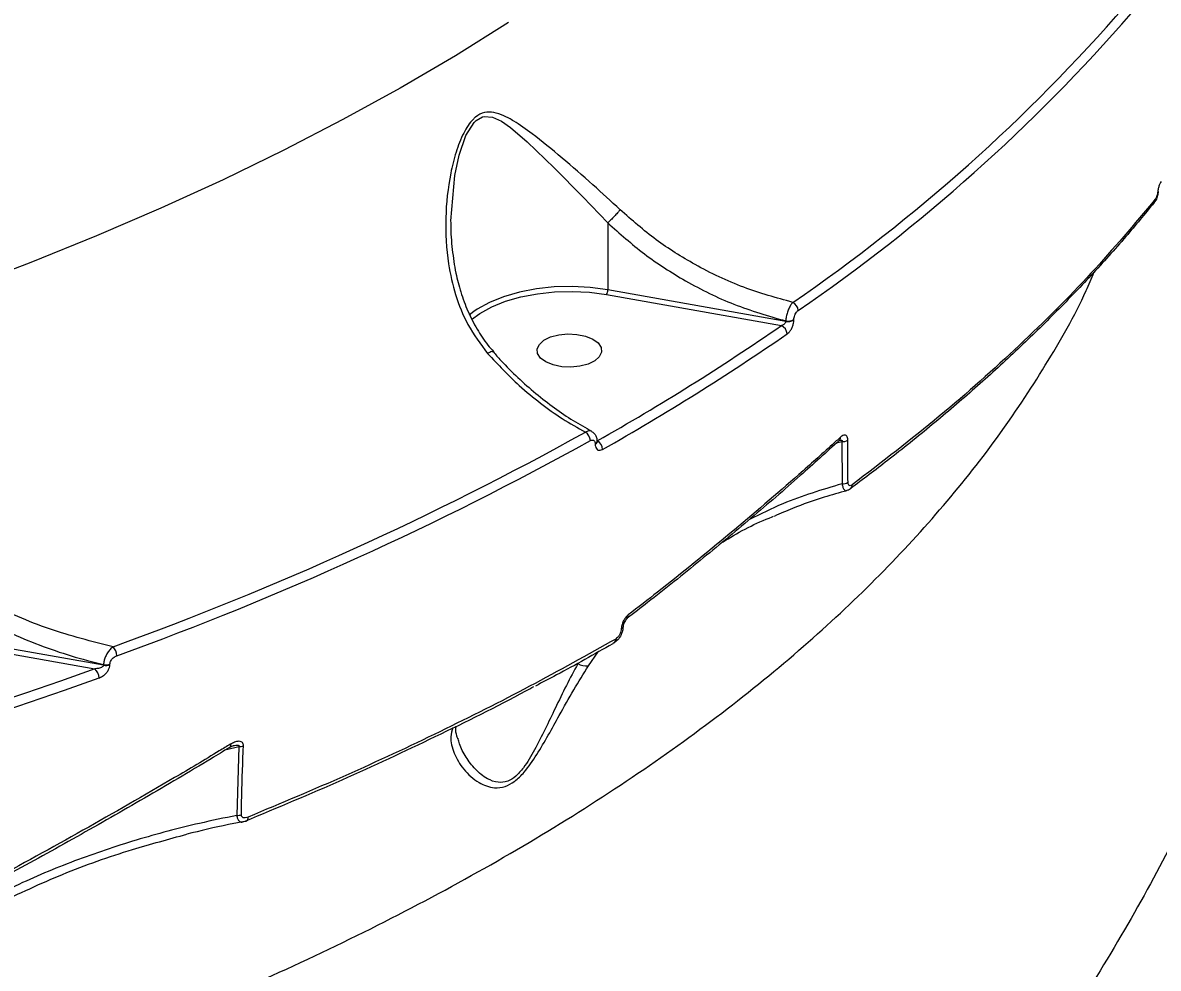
# Model space of a CAD drawing. Header units: millimetres. Extents: x -6901 to 7060, y -7557 to 6158.
# Drawn here: x 2186.4 to 2344.7, y -2588.6 to -2456.8 of the extents above; entities that cross this region are included whole.
import ezdxf

# ---------------------------------------------------------------- set-up
doc = ezdxf.new("R2010")
doc.units = ezdxf.units.MM
for name, color, linetype in [('DIKOM_ОБЪЕКТ', 7, 'Continuous'), ('DIKOM_РАЗМЕР_ЗОНА', 7, 'Continuous'), ('DIKOM_РАЗМЕР_ОБЪЕКТА', 7, 'Continuous')]:
    doc.layers.add(name, color=color, linetype=linetype)
doc.styles.add('style1', font='arial.ttf', dxfattribs={"width": 0.8})
doc.dimstyles.new('1-50', dxfattribs={"dimtxt": 300, "dimasz": 200, "dimexe": 100, "dimexo": 0, "dimgap": 100, "dimtad": 1, "dimtxsty": 'style1', "dimcen": 200, "dimclrd": 7, "dimclre": 7, "dimclrt": 7, "dimadec": 1, "dimazin": 2, "dimtfac": 1, "dimtmove": 0, "dimatfit": 2, "dimfxl": 0, "dimlwd": 25, "dimlwe": 18, "dimarcsym": 0})

# ---------------------------------------------------------------- blocks, each defined once
blk = doc.blocks.new('*D1')
at = {"layer": 'Defpoints', "color": 0, "transparency": 16777216}
for p in [(-4076.66, -462.32), (4983.51, -3127.59), (4983.51, -6854.07)]:
    blk.add_point(p, dxfattribs=at)
at = {"layer": 'DIKOM_РАЗМЕР_ОБЪЕКТА', "color": 7, "lineweight": 18, "transparency": 16777216}
for p, q in [((-4076.66, -462.32), (-4076.66, -6954.07)), ((4983.51, -3127.59), (4983.51, -6954.07))]:
    blk.add_line(p, q, dxfattribs=at)
at = {"layer": 'DIKOM_РАЗМЕР_ОБЪЕКТА', "color": 7, "lineweight": 25, "transparency": 16777216}
blk.add_line((-3876.66, -6854.07), (4783.51, -6854.07), dxfattribs=at)
at = {"layer": 'DIKOM_РАЗМЕР_ОБЪЕКТА', "color": 7, "transparency": 16777216}
for points in [[(-3876.66, -6820.74), (-3876.66, -6887.4), (-4076.66, -6854.07)], [(4783.51, -6820.74), (4783.51, -6887.4), (4983.51, -6854.07)]]:
    blk.add_solid(points, dxfattribs=at)
at = {"layer": 'DIKOM_РАЗМЕР_ОБЪЕКТА', "color": 7, "transparency": 16777216, "insert": (453.43, -6600.9), "char_height": 300, "attachment_point": 5, "style": 'style1'}
blk.add_mtext('9050', dxfattribs=at)
blk = doc.blocks.new('*D2')
at = {"layer": 'Defpoints', "color": 0, "transparency": 16777216}
for p in [(-1102.73, 4151.17), (-5819.23, -4492.42), (4721.24, -4492.42)]:
    blk.add_point(p, dxfattribs=at)
at = {"layer": 'DIKOM_РАЗМЕР_ОБЪЕКТА', "color": 7, "lineweight": 18, "transparency": 16777216}
for p, q in [((-1102.73, 4151.17), (-5919.23, 4151.17)), ((4721.24, -4492.42), (-5919.23, -4492.42))]:
    blk.add_line(p, q, dxfattribs=at)
at = {"layer": 'DIKOM_РАЗМЕР_ОБЪЕКТА', "color": 7, "lineweight": 25, "transparency": 16777216}
blk.add_line((-5819.23, 3951.17), (-5819.23, -4292.42), dxfattribs=at)
at = {"layer": 'DIKOM_РАЗМЕР_ОБЪЕКТА', "color": 7, "transparency": 16777216}
for points in [[(-5852.56, 3951.17), (-5785.89, 3951.17), (-5819.23, 4151.17)], [(-5852.56, -4292.42), (-5785.89, -4292.42), (-5819.23, -4492.42)]]:
    blk.add_solid(points, dxfattribs=at)
at = {"layer": 'DIKOM_РАЗМЕР_ОБЪЕКТА', "color": 7, "transparency": 16777216, "insert": (-6072.4, -170.63), "char_height": 300, "attachment_point": 5, "rotation": 90, "style": 'style1'}
blk.add_mtext('8650', dxfattribs=at)
blk = doc.blocks.new('*D3')
at = {"layer": 'Defpoints', "color": 0, "transparency": 16777216}
for p in [(-1553.27, 6158.28), (-6450.85, -6312.94), (5659.92, -6312.94)]:
    blk.add_point(p, dxfattribs=at)
at = {"layer": 'DIKOM_РАЗМЕР_ЗОНА', "color": 7, "lineweight": 18, "transparency": 16777216}
for p, q in [((-1553.27, 6158.28), (-6550.85, 6158.28)), ((5659.92, -6312.94), (-6550.85, -6312.94))]:
    blk.add_line(p, q, dxfattribs=at)
at = {"layer": 'DIKOM_РАЗМЕР_ЗОНА', "color": 7, "lineweight": 25, "transparency": 16777216}
blk.add_line((-6450.85, 5958.28), (-6450.85, -6112.94), dxfattribs=at)
at = {"layer": 'DIKOM_РАЗМЕР_ЗОНА', "color": 7, "transparency": 16777216}
for points in [[(-6484.18, 5958.28), (-6417.52, 5958.28), (-6450.85, 6158.28)], [(-6484.18, -6112.94), (-6417.52, -6112.94), (-6450.85, -6312.94)]]:
    blk.add_solid(points, dxfattribs=at)
at = {"layer": 'DIKOM_РАЗМЕР_ЗОНА', "color": 7, "transparency": 16777216, "insert": (-6704.02, -77.33), "char_height": 300, "attachment_point": 5, "rotation": 90, "style": 'style1'}
blk.add_mtext('12500', dxfattribs=at)
blk = doc.blocks.new('*D4')
at = {"layer": 'Defpoints', "color": 0, "transparency": 16777216}
for p in [(-5588.2, -1083.32), (7059.54, -2218.88), (7059.54, -7457.08)]:
    blk.add_point(p, dxfattribs=at)
at = {"layer": 'DIKOM_РАЗМЕР_ЗОНА', "color": 7, "lineweight": 18, "transparency": 16777216}
for p, q in [((-5588.2, -1083.32), (-5588.2, -7557.08)), ((7059.54, -2218.88), (7059.54, -7557.08))]:
    blk.add_line(p, q, dxfattribs=at)
at = {"layer": 'DIKOM_РАЗМЕР_ЗОНА', "color": 7, "lineweight": 25, "transparency": 16777216}
blk.add_line((-5388.2, -7457.08), (6859.54, -7457.08), dxfattribs=at)
at = {"layer": 'DIKOM_РАЗМЕР_ЗОНА', "color": 7, "transparency": 16777216}
for points in [[(-5388.2, -7423.74), (-5388.2, -7490.41), (-5588.2, -7457.08)], [(6859.54, -7423.74), (6859.54, -7490.41), (7059.54, -7457.08)]]:
    blk.add_solid(points, dxfattribs=at)
at = {"layer": 'DIKOM_РАЗМЕР_ЗОНА', "color": 7, "transparency": 16777216, "insert": (735.67, -7203.9), "char_height": 300, "attachment_point": 5, "style": 'style1'}
blk.add_mtext('12650', dxfattribs=at)

msp = doc.modelspace()

# ---------------------------------------------------------------- linework, layer by layer
at = {"layer": 'DIKOM_ОБЪЕКТ', "color": 7, "linetype": 'Continuous', "lineweight": 15}
for p, q in [((2344.666, -2480.351), (2344.667, -2480.346)), ((2267.952, -2484.711), (2267.952, -2494.044)), ((2267.789, -2494.716), (2292.142, -2499.044)), ((2292.753, -2498.452), (2267.952, -2494.044)), ((2249.294, -2497.057), (2248.627, -2497.562)), ((2292.753, -2498.383), (2292.753, -2498.452)), ((2293.884, -2498.271), (2293.884, -2498.203)), ((2266.211, -2515.543), (2266.211, -2515.59)), ((2266.472, -2515.195), (2266.472, -2515.243)), ((2299.846, -2515.381), (2300.565, -2515.214)), ((2300.565, -2515.214), (2300.598, -2521.094)), ((2301.798, -2521.773), (2301.786, -2521.781)), ((2161.373, -2540.707), (2196.494, -2546.867)), ((2197.689, -2546.376), (2161.534, -2540.034)), ((2265.259, -2546.44), (2266.606, -2544.503)), ((2197.689, -2546.287), (2197.689, -2546.376)), ((2198.588, -2546.309), (2198.588, -2546.22)), ((2247.124, -2556.624), (2247.104, -2556.542)), ((2214.813, -2558.103), (2216.555, -2557.699)), ((2216.555, -2557.699), (2216.26, -2567.304))]:
    msp.add_line(p, q, dxfattribs=at)
at = {"layer": 'DIKOM_ОБЪЕКТ', "color": 7, "linetype": 'Continuous', "lineweight": 15, "flags": 128}
for points in [[(2254.146, -2456.816), (2246.717, -2461.439), (2239.018, -2465.943), (2231.056, -2470.325), (2222.838, -2474.579), (2214.372, -2478.702), (2205.665, -2482.69), (2196.727, -2486.539), (2187.565, -2490.246), (2178.187, -2493.808)], [(2246.114, -2484.723), (2246.092, -2484.429), (2246.63, -2478.125), (2247.235, -2475.266), (2248.179, -2472.566), (2249.324, -2470.73), (2249.628, -2470.438), (2250.485, -2469.96), (2250.749, -2469.9), (2251.882, -2469.991), (2253.161, -2470.569), (2254.391, -2471.423), (2256.711, -2473.408), (2260.484, -2477.047), (2264.47, -2481.096), (2267.952, -2484.709), (2267.953, -2484.709), (2267.953, -2484.709)], [(2344.596, -2480.4), (2344.649, -2480.375), (2344.666, -2480.351)], [(2267.952, -2494.044), (2265.51, -2493.718), (2263, -2493.587), (2260.48, -2493.655), (2258.01, -2493.92), (2255.647, -2494.376), (2253.447, -2495.012), (2251.461, -2495.813), (2249.735, -2496.761), (2249.294, -2497.057)], [(2248.97, -2498.195), (2250.125, -2497.351), (2251.798, -2496.432), (2253.724, -2495.655), (2255.858, -2495.038), (2258.149, -2494.596), (2260.544, -2494.339), (2262.987, -2494.273), (2265.421, -2494.4), (2267.789, -2494.716)], [(2264.85, -2500.504), (2265.856, -2500.912), (2266.599, -2501.449), (2267.018, -2502.072), (2267.079, -2502.731), (2266.777, -2503.372), (2266.137, -2503.944), (2265.21, -2504.399), (2264.071, -2504.701), (2262.814, -2504.826), (2261.539, -2504.763), (2260.35, -2504.518), (2259.343, -2504.11), (2258.6, -2503.573), (2258.181, -2502.95), (2258.12, -2502.291), (2258.422, -2501.65), (2259.062, -2501.078), (2259.989, -2500.623), (2261.128, -2500.321), (2262.385, -2500.196), (2263.661, -2500.259), (2264.85, -2500.504)], [(2196.494, -2546.867), (2191.677, -2548.578), (2186.814, -2550.255), (2181.906, -2551.896), (2176.954, -2553.502), (2171.959, -2555.072), (2166.922, -2556.606), (2161.843, -2558.104), (2156.725, -2559.565)], [(2157.204, -2560.874), (2162.334, -2559.41), (2167.425, -2557.908), (2172.474, -2556.371), (2177.481, -2554.797), (2182.444, -2553.187), (2187.364, -2551.542), (2192.239, -2549.861), (2197.067, -2548.146)], [(2215.369, -2557.387), (2215.385, -2557.516), (2215.382, -2557.63), (2215.361, -2557.724), (2215.322, -2557.797), (2215.266, -2557.845), (2215.259, -2557.849)]]:
    msp.add_lwpolyline(points, dxfattribs=at)
at = {"layer": 'DIKOM_ОБЪЕКТ', "color": 7, "linetype": 'Continuous', "lineweight": 15}
for centre, radius, start, end in [((2155.286, -2293.999), 244.734, 304.45516, 319.01537), ((2155.725, -2294.689), 245.277, 304.45518, 319.01534), ((2343.579, -2481.483), 0.678, 320.75864, 4.07888), ((2266.55, -2494.059), 1.403, 332.08879, 0.63395), ((2293.165, -2496.995), 1.33, 2.50288, 64.0406), ((2293.081, -2496.804), 1.613, 258.29077, 299.86574), ((2293.081, -2496.873), 1.612, 258.28299, 299.87352), ((2097.745, -2216.901), 342.63, 299.5036, 304.5668), ((2291.619, -2500.263), 1.326, 2.31445, 66.76627), ((2098.074, -2217.379), 343.463, 299.50381, 304.56679), ((2044.822, -2117.135), 453.677, 289.86945, 299.01147), ((2264.095, -2515.109), 1.437, 1.82071, 58.3729), ((2045.015, -2117.427), 454.689, 289.86954, 299.01137), ((2266.046, -2515.146), 0.43, 292.51041, 352.53681), ((2266.049, -2515.197), 0.425, 292.30174, 354.36977), ((2265.811, -2516.343), 1.413, 1.62019, 61.60146), ((2299.866, -2514.69), 0.515, 313.24321, 10.25791), ((2300.641, -2513.693), 1.523, 267.13415, 299.98253), ((2300.649, -2519.555), 1.54, 268.0936, 300.66468), ((2301.41, -2521.292), 0.618, 308.81366, 5.83797), ((2270.354, -2539.485), 0.478, 312.41123, 15.03644), ((2269.729, -2540.948), 0.37, 287.2845, 349.94577), ((2268.478, -2542.791), 0.585, 304.73935, 7.12389), ((2197.802, -2545.067), 1.752, 0.60696, 46.09702), ((2195.341, -2548.152), 1.726, 0.18976, 48.11643), ((2198.009, -2544.505), 1.811, 259.82774, 288.67596), ((2198.009, -2544.594), 1.811, 259.82774, 288.67596), ((2264.909, -2544.258), 2.21, 239.12523, 279.08621), ((2216.654, -2555.932), 1.77, 266.77301, 287.68275), ((2216.317, -2565.513), 1.792, 268.17216, 288.83052), ((2217.499, -2567.795), 0.306, 275.34947, 292.26245), ((2217.316, -2567.62), 0.546, 303.12518, 9.19844)]:
    msp.add_arc(centre, radius, start, end, dxfattribs=at)
for points, knots in [([(2269.671, -2482.89), (2268.406, -2481.722), (2265.651, -2479.176), (2261.518, -2475.591), (2257.893, -2472.608), (2255.249, -2470.726), (2253.48, -2469.758), (2252.134, -2469.285), (2250.784, -2469.248), (2249.798, -2469.729), (2248.78, -2470.66), (2247.747, -2472.266), (2246.759, -2474.886), (2245.778, -2478.841), (2245.213, -2484.086), (2245.525, -2489.806), (2246.662, -2494.788), (2248.337, -2499.102), (2250.232, -2501.617), (2251.218, -2502.925)], [0, 0, 0, 0, 0.0790192, 0.1721788, 0.2680586, 0.3287287, 0.3610574, 0.3938992, 0.422331, 0.4513182, 0.4599433, 0.4989926, 0.5446044, 0.5914339, 0.6876187, 0.7865801, 0.8546769, 0.9244452, 1, 1, 1, 1]), ([(2345.062, -2478.944), (2344.999, -2479.047), (2344.875, -2479.251), (2344.721, -2479.702), (2344.633, -2480.1), (2344.604, -2480.334), (2344.596, -2480.4)], [0, 0, 0, 0, 0.292801, 0.5849665, 0.8819885, 1, 1, 1, 1]), ([(2344.659, -2480.35), (2344.633, -2480.535), (2344.572, -2480.964), (2344.401, -2481.513), (2344.169, -2481.783), (2344.081, -2481.885)], [0, 0, 0, 0, 0.3195519, 0.7422273, 1, 1, 1, 1]), ([(2344.596, -2480.4), (2344.586, -2480.475), (2344.561, -2480.663), (2344.489, -2480.956), (2344.382, -2481.247), (2344.297, -2481.372), (2344.255, -2481.435)], [0, 0, 0, 0, 0.183637, 0.4626528, 0.7309719, 1, 1, 1, 1]), ([(2344.089, -2481.9), (2342.795, -2483.476), (2340, -2486.884), (2335.353, -2492.04), (2330.231, -2497.374), (2324.83, -2502.619), (2319.162, -2507.779), (2313.208, -2512.858), (2307.429, -2517.528), (2303.512, -2520.462), (2301.776, -2521.762)], [0, 0, 0, 0, 0.1126997, 0.2436118, 0.3743815, 0.5047671, 0.6348294, 0.7651562, 0.8959108, 1, 1, 1, 1]), ([(2344.255, -2481.435), (2341.34, -2484.889), (2335.51, -2491.796), (2325.396, -2501.872), (2314.367, -2511.738), (2306.139, -2518.065), (2302.025, -2521.229)], [0, 0, 0, 0, 0.2486166, 0.497233, 0.7486169, 1, 1, 1, 1]), ([(2361.088, -2483.076), (2361.593, -2484.157), (2363.143, -2487.476), (2364.666, -2493.721), (2365.754, -2501.72), (2365.819, -2510.407), (2364.89, -2519.741), (2362.923, -2529.717), (2359.903, -2540.342), (2355.787, -2551.606), (2350.53, -2563.543), (2344.174, -2575.988), (2336.884, -2588.638), (2328.78, -2601.363), (2319.967, -2614.092), (2310.209, -2627.177), (2299.501, -2640.582), (2287.86, -2654.264), (2275.614, -2667.838), (2262.84, -2681.254), (2249.618, -2694.467), (2235.662, -2707.77), (2220.978, -2721.118), (2205.639, -2734.483), (2194.986, -2743.255), (2189.661, -2747.64)], [0, 0, 0, 0, 0.0209176, 0.0641762, 0.1074675, 0.1507257, 0.1952322, 0.2397749, 0.2842812, 0.3303974, 0.3765138, 0.4232924, 0.4700712, 0.5140067, 0.5579766, 0.6019127, 0.6471286, 0.6923815, 0.7375984, 0.7807392, 0.8239114, 0.8670525, 0.9113572, 0.9556953, 1, 1, 1, 1]), ([(2269.671, -2482.89), (2269.634, -2482.938), (2269.527, -2483.076), (2269.27, -2483.384), (2268.874, -2483.822), (2268.391, -2484.313), (2268.099, -2484.577), (2267.953, -2484.709)], [0, 0, 0, 0, 0.0873192, 0.2536029, 0.5024293, 0.7512164, 1, 1, 1, 1]), ([(2293.747, -2495.799), (2291.446, -2495.165), (2286.778, -2493.879), (2280.379, -2490.811), (2274.56, -2487.169), (2271.313, -2484.327), (2269.671, -2482.89)], [0, 0, 0, 0, 0.2625651, 0.5326654, 0.7636469, 1, 1, 1, 1]), ([(2246.109, -2484.725), (2246.105, -2484.81), (2246.058, -2486.055), (2246.249, -2488.406), (2246.705, -2491.544), (2247.441, -2494.423), (2248.416, -2497.044), (2249.696, -2499.514), (2250.897, -2501.385), (2251.765, -2502.341), (2252.026, -2502.628)], [0, 0, 0, 0, 0.0132552, 0.1921346, 0.3634956, 0.5046409, 0.6540413, 0.7998357, 0.9397673, 1, 1, 1, 1]), ([(2267.953, -2484.709), (2267.953, -2484.71), (2267.952, -2484.71), (2267.952, -2484.711), (2267.952, -2484.711), (2267.952, -2484.711)], [0, 0, 0, 0, 0.388259, 0.900446, 1, 1, 1, 1]), ([(2267.952, -2484.711), (2269.617, -2486.198), (2272.985, -2489.207), (2278.934, -2493.022), (2285.552, -2496.296), (2290.331, -2497.681), (2292.753, -2498.383)], [0, 0, 0, 0, 0.2328913, 0.4712978, 0.7319727, 1, 1, 1, 1]), ([(2148.665, -2615.247), (2154.242, -2613.679), (2165.404, -2610.54), (2181.516, -2605.3), (2197.116, -2599.689), (2212.742, -2593.43), (2228.275, -2586.474), (2243.578, -2578.773), (2258.013, -2570.621), (2271.507, -2562.053), (2283.994, -2553.105), (2295.299, -2543.894), (2305.418, -2534.439), (2314.383, -2524.768), (2322.314, -2514.813), (2329.053, -2504.601), (2333.517, -2496.844), (2335.349, -2492.447), (2335.708, -2491.585)], [0, 0, 0, 0, 0.0605928, 0.1212603, 0.1819278, 0.24252, 0.3107042, 0.3791082, 0.4476212, 0.5161312, 0.5845273, 0.6527065, 0.7187281, 0.7849574, 0.8512909, 0.9176218, 0.9838461, 1, 1, 1, 1]), ([(2293.747, -2495.799), (2293.665, -2495.892), (2293.48, -2496.101), (2293.21, -2496.584), (2292.974, -2497.177), (2292.805, -2497.809), (2292.77, -2498.192), (2292.753, -2498.383)], [0, 0, 0, 0, 0.1700456, 0.3808026, 0.586707, 0.7931223, 1, 1, 1, 1]), ([(2293.884, -2498.203), (2293.89, -2498.106), (2293.902, -2497.914), (2294.001, -2497.599), (2294.147, -2497.309), (2294.319, -2497.077), (2294.439, -2496.98), (2294.493, -2496.937)], [0, 0, 0, 0, 0.2039661, 0.4080383, 0.6135348, 0.8265659, 1, 1, 1, 1]), ([(2292.753, -2498.452), (2292.749, -2498.492), (2292.744, -2498.54), (2292.705, -2498.641), (2292.632, -2498.754), (2292.485, -2498.888), (2292.315, -2498.989), (2292.196, -2499.027), (2292.142, -2499.044)], [0, 0, 0, 0, 0.1445916, 0.1755872, 0.3625843, 0.5710496, 0.8047149, 1, 1, 1, 1]), ([(2292.944, -2500.209), (2293.027, -2500.142), (2293.214, -2499.993), (2293.481, -2499.635), (2293.704, -2499.189), (2293.854, -2498.71), (2293.874, -2498.418), (2293.884, -2498.271)], [0, 0, 0, 0, 0.1741749, 0.3895976, 0.5958044, 0.797847, 1, 1, 1, 1]), ([(2251.937, -2502.711), (2251.904, -2502.689), (2251.83, -2502.639), (2251.573, -2502.731), (2251.347, -2502.849), (2251.244, -2502.91), (2251.218, -2502.925)], [0, 0, 0, 0, 0.3250382, 0.7217101, 0.9289541, 1, 1, 1, 1]), ([(2251.218, -2502.925), (2252.665, -2504.463), (2255.021, -2506.967), (2258.563, -2509.884), (2261.646, -2512.095), (2263.768, -2513.282), (2264.849, -2513.885)], [0, 0, 0, 0, 0.3422194, 0.5572642, 0.7746046, 1, 1, 1, 1]), ([(2251.975, -2502.671), (2252.332, -2503.082), (2253.443, -2504.358), (2255.436, -2506.316), (2257.928, -2508.536), (2260.511, -2510.536), (2263.111, -2512.305), (2264.853, -2513.269), (2265.705, -2513.74)], [0, 0, 0, 0, 0.0863209, 0.2685901, 0.4523104, 0.637132, 0.822601, 1, 1, 1, 1]), ([(2265.677, -2513.782), (2265.674, -2513.779), (2265.576, -2513.691), (2265.288, -2513.693), (2264.995, -2513.821), (2264.849, -2513.885)], [0, 0, 0, 0, 0.0191774, 0.5094127, 1, 1, 1, 1]), ([(2265.69, -2513.813), (2265.805, -2513.874), (2266.068, -2514.014), (2266.323, -2514.417), (2266.468, -2514.826), (2266.455, -2515.1), (2266.451, -2515.2)], [0, 0, 0, 0, 0.2287362, 0.5240108, 0.825031, 1, 1, 1, 1]), ([(2301.402, -2515.012), (2301.396, -2514.895), (2301.383, -2514.66), (2301.264, -2514.419), (2301.085, -2514.295), (2300.849, -2514.294), (2300.603, -2514.405), (2300.44, -2514.542), (2300.373, -2514.598)], [0, 0, 0, 0, 0.1643581, 0.3291708, 0.4897444, 0.661609, 0.8613853, 1, 1, 1, 1]), ([(2265.531, -2515.063), (2265.608, -2515.03), (2265.76, -2514.963), (2265.963, -2514.997), (2266.117, -2515.129), (2266.199, -2515.325), (2266.207, -2515.481), (2266.211, -2515.543)], [0, 0, 0, 0, 0.2143394, 0.4284093, 0.6429062, 0.8576803, 1, 1, 1, 1]), ([(2266.211, -2515.59), (2266.215, -2515.682), (2266.228, -2515.914), (2266.349, -2516.207), (2266.579, -2516.404), (2266.882, -2516.454), (2267.11, -2516.353), (2267.223, -2516.303)], [0, 0, 0, 0, 0.1407878, 0.3553313, 0.570054, 0.7849592, 1, 1, 1, 1]), ([(2266.474, -2515.239), (2266.474, -2515.264), (2266.476, -2515.319), (2266.478, -2515.319), (2266.479, -2515.319)], [0, 0, 0, 0, 0.4405286, 1, 1, 1, 1]), ([(2300.208, -2515.055), (2298.412, -2516.688), (2294.422, -2520.316), (2287.953, -2525.897), (2280.85, -2531.794), (2275.079, -2536.438), (2271.604, -2539.1), (2270.651, -2539.83)], [0, 0, 0, 0, 0.1953878, 0.4340116, 0.6722312, 0.9101663, 1, 1, 1, 1]), ([(2300.373, -2514.598), (2299.994, -2514.944), (2298.097, -2516.672), (2293.074, -2521.158), (2285.053, -2528.021), (2277.023, -2534.537), (2272.184, -2538.298), (2270.816, -2539.362)], [0, 0, 0, 0, 0.0413719, 0.2068702, 0.53815, 0.8694299, 1, 1, 1, 1]), ([(2300.307, -2514.994), (2300.309, -2514.993), (2300.317, -2514.99), (2300.28, -2515.01), (2300.239, -2515.05), (2300.227, -2515.062)], [0, 0, 0, 0, 0.2092863, 0.7686824, 1, 1, 1, 1]), ([(2300.257, -2515.009), (2300.259, -2515.009), (2300.324, -2514.988), (2300.414, -2514.981), (2300.51, -2514.99), (2300.56, -2515.012), (2300.592, -2515.044), (2300.604, -2515.092), (2300.595, -2515.15), (2300.575, -2515.192), (2300.565, -2515.214)], [0, 0, 0, 0, 0.0101057, 0.3224463, 0.4670922, 0.5592023, 0.6668958, 0.7684337, 0.878137, 1, 1, 1, 1]), ([(2301.434, -2520.879), (2301.426, -2520.293), (2301.399, -2518.337), (2301.401, -2516.382), (2301.402, -2515.012)], [0, 0, 0, 0, 0.2996272, 1, 1, 1, 1]), ([(2300.598, -2521.094), (2297.804, -2521.924), (2293.326, -2523.254), (2289.231, -2525.306), (2287.691, -2526.077)], [0, 0, 0, 0, 0.6240329, 1, 1, 1, 1]), ([(2301.281, -2522.051), (2300.215, -2522.347), (2297.647, -2523.06), (2294.256, -2524.258), (2291.992, -2525.248), (2291.136, -2525.622)], [0, 0, 0, 0, 0.3062322, 0.7376379, 1, 1, 1, 1]), ([(2300.598, -2521.094), (2300.639, -2521.268), (2300.72, -2521.618), (2300.921, -2521.938), (2301.113, -2522.078), (2301.23, -2522.029), (2301.27, -2522.012)], [0, 0, 0, 0, 0.2859639, 0.5720752, 0.8561707, 1, 1, 1, 1]), ([(2301.788, -2521.756), (2301.697, -2521.831), (2301.547, -2521.957), (2301.35, -2521.999), (2301.272, -2522.016)], [0, 0, 0, 0, 0.6027347, 1, 1, 1, 1]), ([(2302.025, -2521.229), (2302.015, -2521.236), (2301.943, -2521.289), (2301.815, -2521.35), (2301.658, -2521.353), (2301.536, -2521.273), (2301.452, -2521.113), (2301.44, -2520.957), (2301.434, -2520.879)], [0, 0, 0, 0, 0.0354182, 0.2573011, 0.4481667, 0.6281032, 0.8143253, 1, 1, 1, 1]), ([(2161.535, -2525.323), (2163.343, -2527.209), (2167.004, -2531.032), (2173.412, -2535.813), (2179.322, -2539.337), (2184.45, -2541.826), (2188.764, -2543.599), (2193.183, -2545.125), (2196.187, -2545.9), (2197.689, -2546.287)], [0, 0, 0, 0, 0.1852048, 0.3752208, 0.5580264, 0.6672719, 0.7765212, 0.8882597, 1, 1, 1, 1]), ([(2199.017, -2543.804), (2196.053, -2543.059), (2191.572, -2541.932), (2185.73, -2539.647), (2180.554, -2537.267), (2174.737, -2533.966), (2169.569, -2530.208), (2165.705, -2526.829), (2163.927, -2524.971), (2163.038, -2524.041)], [0, 0, 0, 0, 0.2227143, 0.3367326, 0.4507465, 0.6310033, 0.8132762, 0.9066448, 1, 1, 1, 1]), ([(2283.706, -2529.389), (2283.913, -2529.255), (2286.143, -2527.804), (2288.635, -2526.549), (2291.001, -2525.635), (2291.064, -2525.611)], [0, 0, 0, 0, 0.0907247, 0.9757293, 1, 1, 1, 1]), ([(2270.816, -2539.362), (2270.685, -2539.481), (2270.425, -2539.718), (2270.107, -2540.24), (2269.891, -2540.792), (2269.855, -2541.142), (2269.839, -2541.301)], [0, 0, 0, 0, 0.259164, 0.5177029, 0.7811972, 1, 1, 1, 1]), ([(2270.083, -2541.018), (2270.067, -2541.211), (2270.031, -2541.657), (2269.721, -2542.357), (2269.308, -2542.951), (2268.936, -2543.168), (2268.799, -2543.248)], [0, 0, 0, 0, 0.2163335, 0.5002336, 0.8159176, 1, 1, 1, 1]), ([(2270.677, -2539.839), (2270.674, -2539.841), (2270.646, -2539.86), (2270.545, -2539.957), (2270.401, -2540.139), (2270.253, -2540.397), (2270.15, -2540.669), (2270.101, -2540.887), (2270.097, -2540.978), (2270.095, -2541.014)], [0, 0, 0, 0, 0.0226826, 0.1719969, 0.3437333, 0.5530883, 0.7484184, 0.903224, 1, 1, 1, 1]), ([(2269.058, -2542.719), (2265.099, -2544.934), (2257.182, -2549.365), (2244.599, -2555.689), (2231.552, -2561.791), (2222.421, -2565.619), (2217.855, -2567.533)], [0, 0, 0, 0, 0.2491211, 0.4982428, 0.7491216, 1, 1, 1, 1]), ([(2269.839, -2541.301), (2269.837, -2541.344), (2269.826, -2541.515), (2269.742, -2541.838), (2269.558, -2542.213), (2269.323, -2542.53), (2269.146, -2542.656), (2269.058, -2542.719)], [0, 0, 0, 0, 0.0798517, 0.3181501, 0.5556084, 0.7774015, 1, 1, 1, 1]), ([(2199.017, -2543.804), (2198.992, -2543.822), (2198.818, -2543.943), (2198.516, -2544.238), (2198.167, -2544.738), (2197.913, -2545.259), (2197.738, -2545.791), (2197.705, -2546.121), (2197.689, -2546.287)], [0, 0, 0, 0, 0.0391475, 0.2683382, 0.4664211, 0.6436446, 0.8199505, 1, 1, 1, 1]), ([(2268.81, -2543.271), (2268.754, -2543.304), (2266.167, -2544.826), (2262.527, -2546.837), (2258.852, -2548.764), (2257.869, -2549.28)], [0, 0, 0, 0, 0.015893, 0.7370092, 1, 1, 1, 1]), ([(2198.588, -2546.22), (2198.596, -2546.137), (2198.612, -2545.969), (2198.735, -2545.708), (2198.92, -2545.461), (2199.18, -2545.232), (2199.404, -2545.105), (2199.535, -2545.055), (2199.554, -2545.048)], [0, 0, 0, 0, 0.1673371, 0.3344934, 0.5091633, 0.7131088, 0.9577665, 1, 1, 1, 1]), ([(2197.689, -2546.376), (2197.686, -2546.398), (2197.68, -2546.442), (2197.623, -2546.531), (2197.492, -2546.632), (2197.263, -2546.735), (2196.945, -2546.82), (2196.676, -2546.856), (2196.516, -2546.866), (2196.494, -2546.867)], [0, 0, 0, 0, 0.0552417, 0.1097911, 0.2436965, 0.4175769, 0.6518008, 0.951855, 1, 1, 1, 1]), ([(2197.067, -2548.146), (2197.095, -2548.135), (2197.302, -2548.058), (2197.658, -2547.858), (2198.069, -2547.492), (2198.359, -2547.101), (2198.551, -2546.697), (2198.576, -2546.438), (2198.588, -2546.309)], [0, 0, 0, 0, 0.0392199, 0.2872204, 0.4951788, 0.6710076, 0.835309, 1, 1, 1, 1]), ([(2246.349, -2555.085), (2246.239, -2555.504), (2245.921, -2556.706), (2246.482, -2558.658), (2247.743, -2560.933), (2249.446, -2562.455), (2251.021, -2563.239), (2252.204, -2563.516), (2253.539, -2563.404), (2254.993, -2562.632), (2256.542, -2561.101), (2258.103, -2558.821), (2259.684, -2556.115), (2261.363, -2553.064), (2263.21, -2549.778), (2264.576, -2547.553), (2265.259, -2546.44)], [0, 0, 0, 0, 0.0628874, 0.1805054, 0.3041458, 0.4275929, 0.4724166, 0.5171471, 0.5666179, 0.607336, 0.6481107, 0.7084091, 0.7705628, 0.8328856, 0.9164341, 1, 1, 1, 1]), ([(2263.775, -2546.155), (2263.245, -2547.158), (2262.184, -2549.164), (2260.684, -2552.241), (2259.253, -2555.272), (2257.838, -2558.095), (2256.475, -2560.405), (2255.147, -2561.906), (2253.886, -2562.676), (2252.503, -2562.782), (2250.959, -2562.15), (2249.427, -2560.915), (2248.177, -2559.194), (2247.362, -2557.727), (2247.175, -2556.859), (2247.124, -2556.624)], [0, 0, 0, 0, 0.0930431, 0.1860754, 0.2678093, 0.3493119, 0.4225679, 0.4655712, 0.5084628, 0.5634939, 0.6368207, 0.7441694, 0.8521335, 0.9599534, 1, 1, 1, 1]), ([(2217.443, -2568.096), (2221.973, -2566.2), (2231.033, -2562.409), (2244.002, -2556.318), (2252.883, -2551.955), (2257.273, -2549.536), (2257.65, -2549.328)], [0, 0, 0, 0, 0.3224045, 0.6448095, 0.9694893, 1, 1, 1, 1]), ([(2246.782, -2554.866), (2246.77, -2554.953), (2246.706, -2555.411), (2246.779, -2555.984), (2246.986, -2556.495), (2247.039, -2556.625)], [0, 0, 0, 0, 0.14688, 0.7822784, 1, 1, 1, 1]), ([(2217.192, -2557.618), (2217.189, -2557.525), (2217.182, -2557.34), (2217.061, -2557.137), (2216.848, -2556.994), (2216.471, -2556.944), (2215.947, -2557.07), (2215.558, -2557.284), (2215.369, -2557.387)], [0, 0, 0, 0, 0.1098942, 0.2200526, 0.3257352, 0.4925295, 0.7536994, 1, 1, 1, 1]), ([(2215.252, -2557.835), (2214.4, -2558.357), (2210.513, -2560.74), (2203.428, -2564.896), (2194.009, -2570.289), (2184.45, -2575.57), (2174.755, -2580.742), (2166.949, -2584.8), (2162.325, -2587.098), (2161.029, -2587.743)], [0, 0, 0, 0, 0.0499448, 0.2277442, 0.4046431, 0.5808095, 0.7564364, 0.9317141, 1, 1, 1, 1]), ([(2215.369, -2557.387), (2214.853, -2557.699), (2212.273, -2559.259), (2205.498, -2563.291), (2194.867, -2569.401), (2179.468, -2577.885), (2168.011, -2583.732), (2161.064, -2587.278)], [0, 0, 0, 0, 0.0299899, 0.1499525, 0.3900724, 0.6301907, 1, 1, 1, 1]), ([(2215.839, -2557.59), (2215.818, -2557.595), (2215.737, -2557.613), (2215.535, -2557.689), (2215.359, -2557.799), (2215.269, -2557.855)], [0, 0, 0, 0, 0.1495761, 0.5685382, 1, 1, 1, 1]), ([(2215.822, -2557.601), (2215.918, -2557.576), (2216.11, -2557.527), (2216.349, -2557.505), (2216.501, -2557.524), (2216.559, -2557.558), (2216.577, -2557.582), (2216.584, -2557.61), (2216.583, -2557.647), (2216.565, -2557.68), (2216.555, -2557.699)], [0, 0, 0, 0, 0.3048632, 0.6111287, 0.7585611, 0.8094883, 0.861141, 0.8755889, 0.9261712, 1, 1, 1, 1]), ([(2216.896, -2567.209), (2216.906, -2566.623), (2216.957, -2563.694), (2217.062, -2560.497), (2217.18, -2557.887), (2217.192, -2557.618)], [0, 0, 0, 0, 0.1831655, 0.9158862, 1, 1, 1, 1]), ([(2216.26, -2567.304), (2214.52, -2567.662), (2209.798, -2568.634), (2202.216, -2570.665), (2193.62, -2573.551), (2185.324, -2577.039), (2178.563, -2580.551), (2172.966, -2584.005), (2168.427, -2587.251), (2164.02, -2591.056), (2160.859, -2594.436), (2159.281, -2596.575), (2158.821, -2597.2)], [0, 0, 0, 0, 0.0783342, 0.212592, 0.3472661, 0.4817925, 0.6158495, 0.6916663, 0.7820708, 0.8726183, 0.9628123, 1, 1, 1, 1]), ([(2216.26, -2567.304), (2216.291, -2567.464), (2216.351, -2567.785), (2216.568, -2568.095), (2216.829, -2568.255), (2217.025, -2568.226), (2217.116, -2568.212)], [0, 0, 0, 0, 0.2566854, 0.5131916, 0.7749742, 1, 1, 1, 1]), ([(2217.855, -2567.533), (2217.719, -2567.579), (2217.48, -2567.66), (2217.187, -2567.643), (2217.008, -2567.544), (2216.91, -2567.398), (2216.901, -2567.272), (2216.896, -2567.209)], [0, 0, 0, 0, 0.3196404, 0.5618863, 0.7279769, 0.8640261, 1, 1, 1, 1]), ([(2217.604, -2568.051), (2217.49, -2568.113), (2217.337, -2568.196), (2217.167, -2568.21), (2217.124, -2568.213)], [0, 0, 0, 0, 0.7474339, 1, 1, 1, 1]), ([(2217.117, -2568.215), (2216.444, -2568.335), (2213.807, -2568.806), (2211.218, -2569.448), (2209.289, -2569.927)], [0, 0, 0, 0, 0.2550089, 1, 1, 1, 1]), ([(2182.913, -2579.621), (2185.907, -2578.203), (2191.99, -2575.322), (2200.887, -2572.205), (2206.77, -2570.61), (2209.3, -2569.925)], [0, 0, 0, 0, 0.35564, 0.7227912, 1, 1, 1, 1])]:
    msp.add_open_spline(points, degree=3, knots=knots, dxfattribs=at)

# ---------------------------------------------------------------- dimensions: what is measured, and where the dimension line sits
at = {"layer": 'DIKOM_РАЗМЕР_ЗОНА'}
dim = msp.add_linear_dim(base=(-6450.85, -6312.937), p1=(-1553.272, 6158.285), p2=(5659.925, -6312.937), angle=90, text='12500', dimstyle='1-50', dxfattribs=at)
dim.commit()
dim.dimension.update_dxf_attribs({"geometry": '*D3', "text_midpoint": (-6450.85, -77.326), "dimtype": 160})
dim = msp.add_linear_dim(base=(7059.538, -7457.077), p1=(-5588.199, -1083.325), p2=(7059.538, -2218.883), text='12650', dimstyle='1-50', dxfattribs=at)
dim.commit()
dim.dimension.update_dxf_attribs({"geometry": '*D4', "text_midpoint": (735.669, -7457.077), "dimtype": 160})
at = {"layer": 'DIKOM_РАЗМЕР_ОБЪЕКТА'}
dim = msp.add_linear_dim(base=(-5819.225, -4492.425), p1=(-1102.732, 4151.169), p2=(4721.24, -4492.425), angle=90, text='8650', dimstyle='1-50', dxfattribs=at)
dim.commit()
dim.dimension.update_dxf_attribs({"geometry": '*D2', "text_midpoint": (-5819.225, -170.628), "dimtype": 160})
dim = msp.add_linear_dim(base=(4983.514, -6854.07), p1=(-4076.663, -462.325), p2=(4983.514, -3127.595), text='9050', dimstyle='1-50', dxfattribs=at)
dim.commit()
dim.dimension.update_dxf_attribs({"geometry": '*D1', "text_midpoint": (453.425, -6854.07), "dimtype": 160})

doc.saveas('drawing.dxf')
